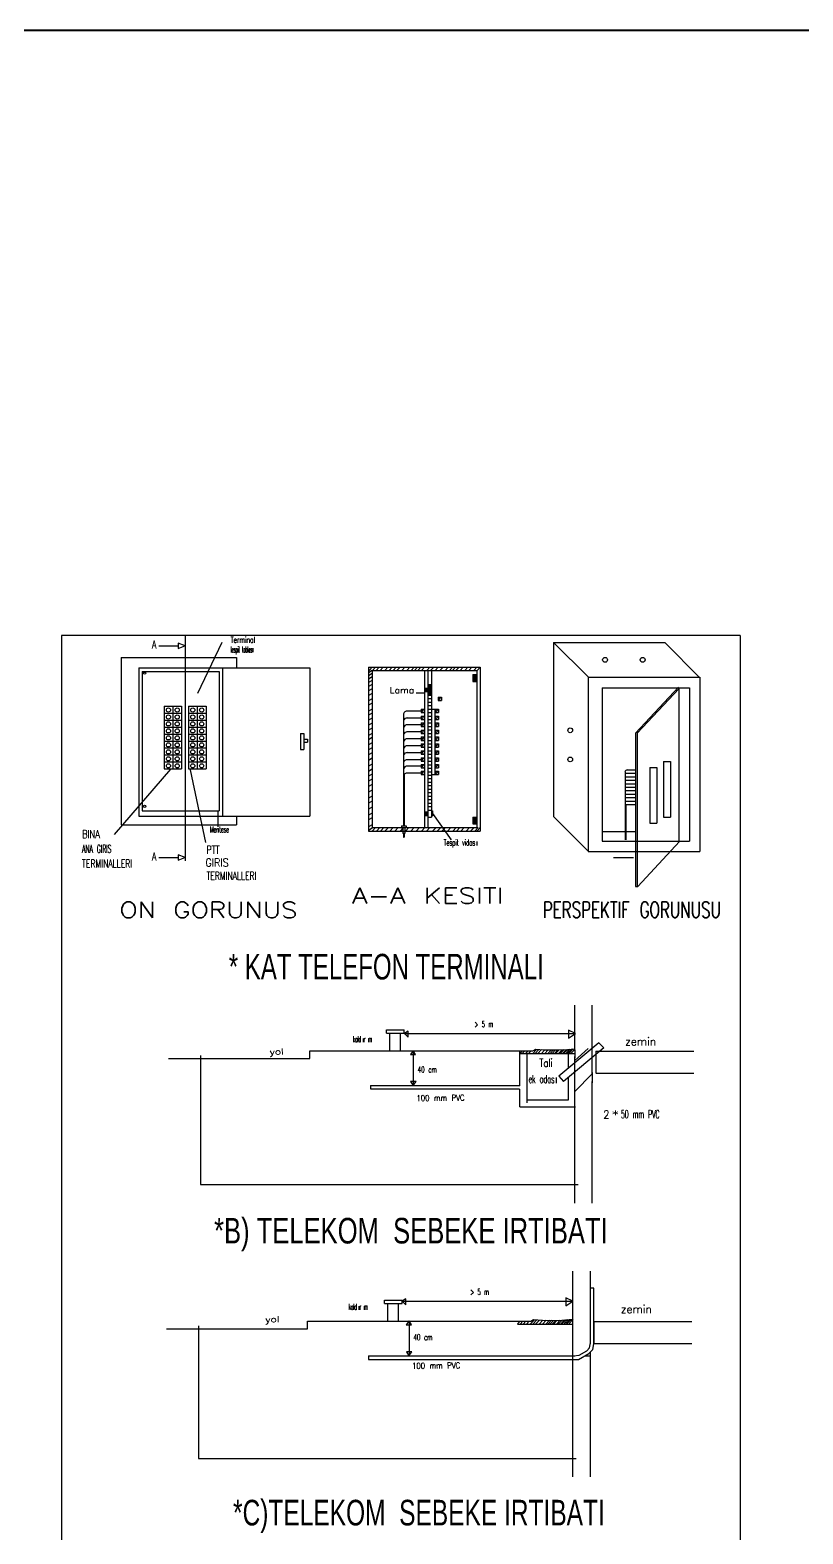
# Model space of a CAD drawing. Header units: metres. Extents: x 134072 to 172200, y 35728 to 38066.
# Drawn here: x 136945 to 137475, y 37034 to 38066 of the extents above; entities that cross this region are included whole.
import ezdxf
from ezdxf.enums import TextEntityAlignment as Align

# ---------------------------------------------------------------- set-up
doc = ezdxf.new("R2010")
doc.units = ezdxf.units.M
for name, color, linetype, lineweight in [('1', 1, 'Continuous', 25), ('E-YAZI', 7, 'Continuous', 30), ('ELEKTRİK', 102, 'Continuous', 40)]:
    doc.layers.add(name, color=color, linetype=linetype, lineweight=lineweight)
doc.layers.add('Tarama', color=7, linetype='Continuous')
doc.layers.add('ÇERÇEVE', color=7, linetype='Continuous')
doc.styles.add('elektrik_02', font='arial.ttf', dxfattribs={"height": 10})
doc.styles.get("Standard").update_dxf_attribs({"font": 'txt.shx'})

# ---------------------------------------------------------------- blocks, each defined once
blk = doc.blocks.new('BUAT')
at = {"layer": '1', "color": 1}
blk.add_circle((0.004, 0.042), 0.0159, dxfattribs=at)
blk = doc.blocks.new('BUAT1')
at = {"layer": 'ÇERÇEVE', "color": 1, "xscale": 1.815000000002328, "yscale": 1.815000000002328, "zscale": 1.815000000002328}
blk.add_blockref('BUAT', (-0.024, -0.017), dxfattribs=at)
blk = doc.blocks.new('B')
at = {"layer": 'Tarama', "color": 1, "xscale": 1.119999999995343, "yscale": 1.119999999995343, "zscale": 1.119999999995343}
blk.add_blockref('BUAT1', (-0.011, 0.002), dxfattribs=at)

msp = doc.modelspace()

# ---------------------------------------------------------------- linework, layer by layer
at = {"layer": 'E-YAZI', "color": 7}
for p, q in [((136966.4, 37650.6, 127785.9), (136966.4, 37024.5, 127785.9)), ((137432, 37650.6, 127785.9), (136966.4, 37650.6, 127785.9)), ((137051.2, 37650.5, 127785.9), (137051.2, 37495.9, 127785.9)), ((137432, 37650.6, 127785.9), (137432, 37024.5, 127785.9)), ((137033.2, 37643.4, 127785.9), (137046.4, 37643.4, 127785.9)), ((137051.2, 37643.4, 127785.9), (137046.4, 37645.3, 127785.9)), ((137046.4, 37645.3, 127785.9), (137046.4, 37641.7, 127785.9)), ((137046.4, 37641.7, 127785.9), (137051, 37643.4, 127785.9)), ((137051, 37643.4, 127785.9), (137051.2, 37643.4, 127785.9)), ((137076.4, 37645.8, 127785.9), (137059.8, 37610.8, 127785.9)), ((137097.8, 37641.8, 127785.9), (137097.8, 37639.2, 127785.9)), ((137303.9, 37645.8, 127785.9), (137303.9, 37526.3, 127785.9)), ((137303.9, 37645.8, 127785.9), (137380.3, 37645.8, 127785.9)), ((137304.1, 37645.8, 127785.9), (137327.7, 37622.3, 127785.9)), ((137380.3, 37645.8, 127785.9), (137404.5, 37621.6, 127785.9)), ((137007.4, 37635.5, 127785.9), (137007.4, 37520.5, 127785.9)), ((137007.4, 37635.5, 127785.9), (137086.4, 37635.5, 127785.9)), ((137086.4, 37635.5, 127785.9), (137086.4, 37628.3, 127785.9)), ((137019.4, 37628.3, 127785.9), (137019.4, 37526.5, 127785.9)), ((137019.4, 37628.3, 127785.9), (137136.7, 37628.3, 127785.9)), ((137021.8, 37625.9, 127785.9), (137021.8, 37530.1, 127785.9)), ((137021.8, 37625.9, 127785.9), (137074.5, 37625.9, 127785.9)), ((137074.5, 37625.9, 127785.9), (137074.5, 37530.1, 127785.9)), ((137076.9, 37628.3, 127785.9), (137076.9, 37526.5, 127785.9)), ((137136.7, 37628.3, 127785.9), (137136.7, 37526.5, 127785.9)), ((137177.1, 37628.9, 127785.9), (137177.1, 37516.3, 127785.9)), ((137177.1, 37628.9, 127785.9), (137253.8, 37628.9, 127785.9)), ((137179.6, 37626.5, 127785.9), (137177.1, 37625, 127785.9)), ((137179.6, 37624.5, 127785.9), (137177.1, 37623, 127785.9)), ((137179.6, 37622.1, 127785.9), (137177.1, 37620.7, 127785.9)), ((137179.6, 37619.8, 127785.9), (137177.1, 37618.4, 127785.9)), ((137179.5, 37628.8, 127785.9), (137177.5, 37626.5, 127785.9)), ((137179.5, 37626.5, 127785.9), (137179.5, 37518.7, 127785.9)), ((137179.5, 37626.5, 127785.9), (137251.4, 37626.5, 127785.9)), ((137181.9, 37628.9, 127785.9), (137179.8, 37626.5, 127785.9)), ((137184.3, 37628.9, 127785.9), (137182.3, 37626.5, 127785.9)), ((137187.1, 37628.9, 127785.9), (137185.1, 37626.5, 127785.9)), ((137190.4, 37628.9, 127785.9), (137188.3, 37626.5, 127785.9)), ((137193.3, 37628.9, 127785.9), (137191.2, 37626.5, 127785.9)), ((137196, 37628.9, 127785.9), (137193.9, 37626.5, 127785.9)), ((137198.7, 37628.9, 127785.9), (137196.6, 37626.5, 127785.9)), ((137201.9, 37628.9, 127785.9), (137199.9, 37626.5, 127785.9)), ((137205.5, 37628.9, 127785.9), (137203.4, 37626.5, 127785.9)), ((137208.3, 37628.9, 127785.9), (137206.3, 37626.5, 127785.9)), ((137210.8, 37628.9, 127785.9), (137208.7, 37626.5, 127785.9)), ((137213, 37628.9, 127785.9), (137210.9, 37626.5, 127785.9)), ((137215.5, 37628.9, 127785.9), (137213.4, 37626.5, 127785.9)), ((137215.4, 37626.5, 127785.9), (137215.4, 37518.7, 127785.9)), ((137219.1, 37628.9, 127785.9), (137217, 37626.5, 127785.9)), ((137217.8, 37626.5, 127785.9), (137217.8, 37525.9, 127785.9)), ((137221.8, 37628.9, 127785.9), (137219.7, 37626.5, 127785.9)), ((137220.2, 37626.5, 127785.9), (137220.2, 37525.9, 127785.9)), ((137224.8, 37628.9, 127785.9), (137222.7, 37626.5, 127785.9)), ((137228.2, 37628.9, 127785.9), (137226.1, 37626.5, 127785.9)), ((137231.7, 37628.9, 127785.9), (137229.6, 37626.5, 127785.9)), ((137234.7, 37628.9, 127785.9), (137232.6, 37626.5, 127785.9)), ((137236.7, 37628.9, 127785.9), (137234.6, 37626.5, 127785.9)), ((137239.2, 37628.9, 127785.9), (137237.1, 37626.5, 127785.9)), ((137242.1, 37628.9, 127785.9), (137240, 37626.5, 127785.9)), ((137245.2, 37628.9, 127785.9), (137243.2, 37626.5, 127785.9)), ((137248, 37628.9, 127785.9), (137245.9, 37626.5, 127785.9)), ((137248.7, 37623.7, 127785.9), (137248.7, 37618.9, 127785.9)), ((137248.7, 37623.7, 127785.9), (137251.1, 37623.7, 127785.9)), ((137251, 37623.6, 127785.9), (137248.8, 37621.8, 127785.9)), ((137250.1, 37623.6, 127785.9), (137248.8, 37622.6, 127785.9)), ((137251.1, 37622.7, 127785.9), (137248.8, 37620.9, 127785.9)), ((137251.1, 37621.6, 127785.9), (137248.8, 37620.1, 127785.9)), ((137251.1, 37620.7, 127785.9), (137248.8, 37619.3, 127785.9)), ((137251.4, 37628.9, 127785.9), (137249.3, 37626.5, 127785.9)), ((137251.1, 37619.8, 127785.9), (137249.8, 37618.9, 127785.9)), ((137251.1, 37623.7, 127785.9), (137251.1, 37618.9, 127785.9)), ((137251.4, 37626.5, 127785.9), (137251.4, 37518.7, 127785.9)), ((137253.7, 37628.9, 127785.9), (137251.6, 37626.5, 127785.9)), ((137253.8, 37628.9, 127785.9), (137253.8, 37516.3, 127785.9)), ((137327.8, 37621.9, 127785.9), (137327.8, 37502.4, 127785.9)), ((137327.8, 37621.9, 127785.9), (137404.5, 37621.9, 127785.9)), ((137404.5, 37621.9, 127785.9), (137404.5, 37502.2, 127785.9)), ((137179.6, 37616.9, 127785.9), (137177.1, 37615.5, 127785.9)), ((137179.6, 37613.9, 127785.9), (137177.1, 37612.5, 127785.9)), ((137179.6, 37610.8, 127785.9), (137177.1, 37609.3, 127785.9)), ((137215.4, 37610.9, 127785.9), (137209.8, 37610.9, 127785.9)), ((137215.4, 37614.5, 127785.9), (137217.8, 37614.5, 127785.9)), ((137215.4, 37612.1, 127785.9), (137217.8, 37612.1, 127785.9)), ((137217.7, 37614.5, 127785.9), (137215.5, 37612.3, 127785.9)), ((137217.2, 37614.5, 127785.9), (137215.5, 37612.7, 127785.9)), ((137216.7, 37614.5, 127785.9), (137215.5, 37613.3, 127785.9)), ((137216.2, 37614.5, 127785.9), (137215.5, 37613.8, 127785.9)), ((137217.8, 37614.2, 127785.9), (137215.8, 37612.2, 127785.9)), ((137217.8, 37613.6, 127785.9), (137216.4, 37612.2, 127785.9)), ((137217.8, 37613, 127785.9), (137216.7, 37612.1, 127785.9)), ((137217.8, 37616.9, 127785.9), (137220.2, 37616.9, 127785.9)), ((137217.8, 37609.7, 127785.9), (137220.2, 37609.7, 127785.9)), ((137220.1, 37616.9, 127785.9), (137217.9, 37614.5, 127785.9)), ((137218.8, 37616.9, 127785.9), (137217.9, 37616, 127785.9)), ((137219.5, 37616.8, 127785.9), (137217.9, 37615.1, 127785.9)), ((137220.2, 37616.3, 127785.9), (137217.9, 37613.8, 127785.9)), ((137220.3, 37615.4, 127785.9), (137217.9, 37613, 127785.9)), ((137220.2, 37614.4, 127785.9), (137217.9, 37612.3, 127785.9)), ((137220.2, 37613.5, 127785.9), (137217.9, 37611.7, 127785.9)), ((137220.3, 37612.8, 127785.9), (137217.9, 37611, 127785.9)), ((137220.3, 37611.6, 127785.9), (137217.9, 37609.9, 127785.9)), ((137220.2, 37612.2, 127785.9), (137218, 37610.5, 127785.9)), ((137220.1, 37610.7, 127785.9), (137218.7, 37609.7, 127785.9)), ((137248.7, 37618.9, 127785.9), (137251.1, 37618.9, 127785.9)), ((137337.4, 37614.7, 127785.9), (137337.4, 37509.4, 127785.9)), ((137337.4, 37614.7, 127785.9), (137397.3, 37614.7, 127785.9)), ((137389.7, 37615, 127785.9), (137360.2, 37583.6, 127785.9)), ((137390.2, 37614.2, 127785.9), (137361.4, 37583.5, 127785.9)), ((137390.1, 37614.7, 127785.9), (137390.1, 37509.4, 127785.9)), ((137397.3, 37614.7, 127785.9), (137397.3, 37509.4, 127785.9)), ((137036.8, 37602.1, 127785.9), (137036.8, 37559, 127785.9)), ((137036.8, 37602.1, 127785.9), (137048.8, 37602.1, 127785.9)), ((137042.8, 37602.1, 127785.9), (137042.8, 37559, 127785.9)), ((137048.8, 37602.1, 127785.9), (137048.8, 37559, 127785.9)), ((137053.6, 37602.1, 127785.9), (137053.6, 37559, 127785.9)), ((137053.6, 37602.1, 127785.9), (137065.6, 37602.1, 127785.9)), ((137059.6, 37602.1, 127785.9), (137059.6, 37559, 127785.9)), ((137065.6, 37602.1, 127785.9), (137065.6, 37559, 127785.9)), ((137179.6, 37607.1, 127785.9), (137177.1, 37605.7, 127785.9)), ((137179.6, 37604.1, 127785.9), (137177.1, 37602.7, 127785.9)), ((137179.6, 37600.1, 127785.9), (137177.1, 37598.7, 127785.9)), ((137213.1, 37598.7, 127785.9), (137203.3, 37598.7, 127785.9)), ((137213.1, 37600.1, 127785.9), (137213.1, 37597.7, 127785.9)), ((137213.1, 37600.1, 127785.9), (137215.5, 37600.1, 127785.9)), ((137213.8, 37600.1, 127785.9), (137213.1, 37599.2, 127785.9)), ((137215.3, 37600.1, 127785.9), (137213.1, 37597.8, 127785.9)), ((137215.5, 37600.1, 127785.9), (137215.5, 37597.7, 127785.9)), ((137217.8, 37607.3, 127785.9), (137220.2, 37607.3, 127785.9)), ((137217.8, 37604.9, 127785.9), (137220.2, 37604.9, 127785.9)), ((137217.8, 37602.5, 127785.9), (137220.2, 37602.5, 127785.9)), ((137217.8, 37600.1, 127785.9), (137220.2, 37600.1, 127785.9)), ((137220.2, 37600.1, 127785.9), (137225.2, 37600.1, 127785.9)), ((137222.6, 37600.1, 127785.9), (137222.6, 37555.1, 127785.9)), ((137222.8, 37600.1, 127785.9), (137222.8, 37597.7, 127785.9)), ((137225, 37600.1, 127785.9), (137222.9, 37597.8, 127785.9)), ((137223.6, 37600.1, 127785.9), (137222.9, 37599.2, 127785.9)), ((137225.6, 37608.3, 127785.9), (137224.8, 37607.4, 127785.9)), ((137224.8, 37608.3, 127785.9), (137227.2, 37608.3, 127785.9)), ((137224.8, 37608.3, 127785.9), (137224.8, 37605.9, 127785.9)), ((137224.8, 37605.9, 127785.9), (137227.2, 37605.9, 127785.9)), ((137227, 37608.3, 127785.9), (137224.9, 37605.9, 127785.9)), ((137225.2, 37600.1, 127785.9), (137225.2, 37597.7, 127785.9)), ((137227.2, 37606.7, 127785.9), (137226.5, 37605.9, 127785.9)), ((137227.2, 37608.3, 127785.9), (137227.2, 37605.9, 127785.9)), ((137036.8, 37597.3, 127785.9), (137048.8, 37597.3, 127785.9)), ((137036.8, 37592.5, 127785.9), (137048.8, 37592.5, 127785.9)), ((137053.6, 37597.3, 127785.9), (137065.6, 37597.3, 127785.9)), ((137053.6, 37592.5, 127785.9), (137065.6, 37592.5, 127785.9)), ((137179.6, 37597.3, 127785.9), (137177.1, 37595.9, 127785.9)), ((137179.6, 37593.9, 127785.9), (137177.1, 37592.4, 127785.9)), ((137179.6, 37590.4, 127785.9), (137177.1, 37589, 127785.9)), ((137201.1, 37596.9, 127785.9), (137201.1, 37519.9, 127785.9)), ((137213.1, 37593.9, 127785.9), (137203.3, 37593.9, 127785.9)), ((137213.1, 37589.2, 127785.9), (137203.3, 37589.2, 127785.9)), ((137213.1, 37597.7, 127785.9), (137215.5, 37597.7, 127785.9)), ((137215.3, 37595.3, 127785.9), (137213.1, 37592.9, 127785.9)), ((137213.8, 37595.3, 127785.9), (137213.1, 37594.4, 127785.9)), ((137213.1, 37595.3, 127785.9), (137215.5, 37595.3, 127785.9)), ((137213.1, 37595.3, 127785.9), (137213.1, 37592.9, 127785.9)), ((137213.1, 37592.9, 127785.9), (137215.5, 37592.9, 127785.9)), ((137215.3, 37590.6, 127785.9), (137213.1, 37588.2, 127785.9)), ((137213.8, 37590.6, 127785.9), (137213.1, 37589.7, 127785.9)), ((137213.1, 37590.6, 127785.9), (137215.5, 37590.6, 127785.9)), ((137213.1, 37590.6, 127785.9), (137213.1, 37588.2, 127785.9)), ((137215.5, 37598.5, 127785.9), (137214.8, 37597.7, 127785.9)), ((137215.5, 37593.7, 127785.9), (137214.8, 37592.9, 127785.9)), ((137215.5, 37589, 127785.9), (137214.8, 37588.2, 127785.9)), ((137215.5, 37595.3, 127785.9), (137215.5, 37592.9, 127785.9)), ((137215.5, 37590.6, 127785.9), (137215.5, 37588.2, 127785.9)), ((137217.8, 37597.7, 127785.9), (137220.2, 37597.7, 127785.9)), ((137217.8, 37595.3, 127785.9), (137220.2, 37595.3, 127785.9)), ((137217.8, 37592.9, 127785.9), (137220.2, 37592.9, 127785.9)), ((137217.8, 37590.6, 127785.9), (137220.2, 37590.6, 127785.9)), ((137222.8, 37597.7, 127785.9), (137225.2, 37597.7, 127785.9)), ((137222.8, 37595.3, 127785.9), (137222.8, 37592.9, 127785.9)), ((137222.8, 37595.3, 127785.9), (137225.2, 37595.3, 127785.9)), ((137222.8, 37592.9, 127785.9), (137225.2, 37592.9, 127785.9)), ((137222.8, 37590.6, 127785.9), (137222.8, 37588.2, 127785.9)), ((137222.8, 37590.6, 127785.9), (137225.2, 37590.6, 127785.9)), ((137223.6, 37595.3, 127785.9), (137222.9, 37594.4, 127785.9)), ((137225, 37595.3, 127785.9), (137222.9, 37592.9, 127785.9)), ((137223.6, 37590.6, 127785.9), (137222.9, 37589.7, 127785.9)), ((137225, 37590.6, 127785.9), (137222.9, 37588.2, 127785.9)), ((137225.2, 37598.5, 127785.9), (137224.6, 37597.7, 127785.9)), ((137225.2, 37593.7, 127785.9), (137224.6, 37592.9, 127785.9)), ((137225.2, 37589, 127785.9), (137224.6, 37588.2, 127785.9)), ((137225.2, 37595.3, 127785.9), (137225.2, 37592.9, 127785.9)), ((137225.2, 37590.6, 127785.9), (137225.2, 37588.2, 127785.9)), ((137036.8, 37587.7, 127785.9), (137048.8, 37587.7, 127785.9)), ((137036.8, 37582.9, 127785.9), (137048.8, 37582.9, 127785.9)), ((137036.8, 37578.1, 127785.9), (137048.8, 37578.1, 127785.9)), ((137053.6, 37587.7, 127785.9), (137065.6, 37587.7, 127785.9)), ((137053.6, 37582.9, 127785.9), (137065.6, 37582.9, 127785.9)), ((137053.6, 37578.1, 127785.9), (137065.6, 37578.1, 127785.9)), ((137130.4, 37583.4, 127785.9), (137130.4, 37572.4, 127785.9)), ((137130.4, 37583.4, 127785.9), (137132.8, 37583.4, 127785.9)), ((137132.8, 37583.4, 127785.9), (137132.8, 37572.4, 127785.9)), ((137132.8, 37579.4, 127785.9), (137135.3, 37579.4, 127785.9)), ((137135.3, 37579.4, 127785.9), (137135.3, 37577.4, 127785.9)), ((137179.6, 37586.9, 127785.9), (137177.1, 37585.5, 127785.9)), ((137179.6, 37583.4, 127785.9), (137177.1, 37582, 127785.9)), ((137179.6, 37580.5, 127785.9), (137177.1, 37579, 127785.9)), ((137213.1, 37584.4, 127785.9), (137203.3, 37584.4, 127785.9)), ((137213.1, 37579.7, 127785.9), (137203.3, 37579.7, 127785.9)), ((137213.1, 37588.2, 127785.9), (137215.5, 37588.2, 127785.9)), ((137215.3, 37585.7, 127785.9), (137213.1, 37583.4, 127785.9)), ((137213.8, 37585.7, 127785.9), (137213.1, 37584.8, 127785.9)), ((137213.1, 37585.7, 127785.9), (137215.5, 37585.7, 127785.9)), ((137213.1, 37585.7, 127785.9), (137213.1, 37583.3, 127785.9)), ((137213.1, 37583.3, 127785.9), (137215.5, 37583.3, 127785.9)), ((137215.3, 37581, 127785.9), (137213.1, 37578.6, 127785.9)), ((137213.1, 37581, 127785.9), (137213.1, 37578.6, 127785.9)), ((137213.8, 37581, 127785.9), (137213.1, 37580.1, 127785.9)), ((137213.1, 37581, 127785.9), (137215.5, 37581, 127785.9)), ((137213.1, 37578.6, 127785.9), (137215.5, 37578.6, 127785.9)), ((137215.5, 37584.1, 127785.9), (137214.8, 37583.4, 127785.9)), ((137215.5, 37579.4, 127785.9), (137214.8, 37578.6, 127785.9)), ((137215.5, 37585.7, 127785.9), (137215.5, 37583.3, 127785.9)), ((137215.5, 37581, 127785.9), (137215.5, 37578.6, 127785.9)), ((137217.8, 37588.2, 127785.9), (137220.2, 37588.2, 127785.9)), ((137217.8, 37585.8, 127785.9), (137220.2, 37585.8, 127785.9)), ((137217.8, 37583.4, 127785.9), (137220.2, 37583.4, 127785.9)), ((137217.8, 37581, 127785.9), (137220.2, 37581, 127785.9)), ((137217.8, 37578.6, 127785.9), (137220.2, 37578.6, 127785.9)), ((137222.8, 37588.2, 127785.9), (137225.2, 37588.2, 127785.9)), ((137222.8, 37585.7, 127785.9), (137222.8, 37583.3, 127785.9)), ((137222.8, 37585.7, 127785.9), (137225.2, 37585.7, 127785.9)), ((137222.8, 37583.3, 127785.9), (137225.2, 37583.3, 127785.9)), ((137222.8, 37581, 127785.9), (137222.8, 37578.6, 127785.9)), ((137222.8, 37581, 127785.9), (137225.2, 37581, 127785.9)), ((137222.8, 37578.6, 127785.9), (137225.2, 37578.6, 127785.9)), ((137223.6, 37585.7, 127785.9), (137222.9, 37584.8, 127785.9)), ((137225, 37585.7, 127785.9), (137222.9, 37583.4, 127785.9)), ((137225, 37581, 127785.9), (137222.9, 37578.6, 127785.9)), ((137223.6, 37581, 127785.9), (137222.9, 37580.1, 127785.9)), ((137225.2, 37584.1, 127785.9), (137224.6, 37583.4, 127785.9)), ((137225.2, 37579.4, 127785.9), (137224.6, 37578.6, 127785.9)), ((137225.2, 37585.7, 127785.9), (137225.2, 37583.3, 127785.9)), ((137225.2, 37581, 127785.9), (137225.2, 37578.6, 127785.9)), ((137360.2, 37583.6, 127785.9), (137360.2, 37478.2, 127785.9)), ((137361.4, 37583.5, 127785.9), (137361.4, 37478.2, 127785.9)), ((137036.8, 37573.4, 127785.9), (137048.8, 37573.4, 127785.9)), ((137036.8, 37568.6, 127785.9), (137048.8, 37568.6, 127785.9)), ((137053.6, 37573.4, 127785.9), (137065.6, 37573.4, 127785.9)), ((137053.6, 37568.6, 127785.9), (137065.6, 37568.6, 127785.9)), ((137130.4, 37572.4, 127785.9), (137132.8, 37572.4, 127785.9)), ((137132.8, 37577.4, 127785.9), (137135.3, 37577.4, 127785.9)), ((137179.6, 37577, 127785.9), (137177.1, 37575.6, 127785.9)), ((137179.6, 37573.5, 127785.9), (137177.1, 37572.1, 127785.9)), ((137179.6, 37570, 127785.9), (137177.1, 37568.6, 127785.9)), ((137213.1, 37574.9, 127785.9), (137203.3, 37574.9, 127785.9)), ((137213.1, 37570.1, 127785.9), (137203.3, 37570.1, 127785.9)), ((137215.3, 37576.2, 127785.9), (137213.1, 37573.8, 127785.9)), ((137213.8, 37576.2, 127785.9), (137213.1, 37575.3, 127785.9)), ((137213.1, 37576.2, 127785.9), (137215.5, 37576.2, 127785.9)), ((137213.1, 37576.2, 127785.9), (137213.1, 37573.8, 127785.9)), ((137213.1, 37573.8, 127785.9), (137215.5, 37573.8, 127785.9)), ((137215.3, 37571.4, 127785.9), (137213.1, 37569, 127785.9)), ((137213.8, 37571.4, 127785.9), (137213.1, 37570.5, 127785.9)), ((137213.1, 37571.4, 127785.9), (137215.5, 37571.4, 127785.9)), ((137213.1, 37571.4, 127785.9), (137213.1, 37569, 127785.9)), ((137213.1, 37569, 127785.9), (137215.5, 37569, 127785.9)), ((137215.5, 37574.6, 127785.9), (137214.8, 37573.8, 127785.9)), ((137215.5, 37569.8, 127785.9), (137214.8, 37569, 127785.9)), ((137215.5, 37576.2, 127785.9), (137215.5, 37573.8, 127785.9)), ((137215.5, 37571.4, 127785.9), (137215.5, 37569, 127785.9)), ((137217.8, 37576.2, 127785.9), (137220.2, 37576.2, 127785.9)), ((137217.8, 37573.8, 127785.9), (137220.2, 37573.8, 127785.9)), ((137217.8, 37571.4, 127785.9), (137220.2, 37571.4, 127785.9)), ((137217.8, 37569, 127785.9), (137220.2, 37569, 127785.9)), ((137222.8, 37576.2, 127785.9), (137222.8, 37573.8, 127785.9)), ((137222.8, 37576.2, 127785.9), (137225.2, 37576.2, 127785.9)), ((137222.8, 37573.8, 127785.9), (137225.2, 37573.8, 127785.9)), ((137222.8, 37571.4, 127785.9), (137222.8, 37569, 127785.9)), ((137222.8, 37571.4, 127785.9), (137225.2, 37571.4, 127785.9)), ((137222.8, 37569, 127785.9), (137225.2, 37569, 127785.9)), ((137223.6, 37576.2, 127785.9), (137222.9, 37575.3, 127785.9)), ((137225, 37576.2, 127785.9), (137222.9, 37573.8, 127785.9)), ((137223.6, 37571.4, 127785.9), (137222.9, 37570.5, 127785.9)), ((137225, 37571.4, 127785.9), (137222.9, 37569, 127785.9)), ((137225.2, 37574.6, 127785.9), (137224.6, 37573.8, 127785.9)), ((137225.2, 37569.8, 127785.9), (137224.6, 37569, 127785.9)), ((137225.2, 37576.2, 127785.9), (137225.2, 37573.8, 127785.9)), ((137225.2, 37571.4, 127785.9), (137225.2, 37569, 127785.9)), ((137041.2, 37558.9, 127785.9), (137002.5, 37514, 127785.9)), ((137036.8, 37563.8, 127785.9), (137048.8, 37563.8, 127785.9)), ((137036.8, 37559, 127785.9), (137048.8, 37559, 127785.9)), ((137053.6, 37563.8, 127785.9), (137065.6, 37563.8, 127785.9)), ((137053.6, 37559, 127785.9), (137065.6, 37559, 127785.9)), ((137054.7, 37558.4, 127785.9), (137065.2, 37508.5, 127785.9)), ((137179.6, 37566.3, 127785.9), (137177.1, 37564.8, 127785.9)), ((137179.6, 37562.2, 127785.9), (137177.1, 37560.8, 127785.9)), ((137179.6, 37558.7, 127785.9), (137177.1, 37557.3, 127785.9)), ((137213.1, 37565.3, 127785.9), (137203.3, 37565.3, 127785.9)), ((137213.1, 37560.8, 127785.9), (137203.3, 37560.8, 127785.9)), ((137215.3, 37566.6, 127785.9), (137213.1, 37564.3, 127785.9)), ((137213.8, 37566.6, 127785.9), (137213.1, 37565.7, 127785.9)), ((137213.1, 37566.6, 127785.9), (137215.5, 37566.6, 127785.9)), ((137213.1, 37566.6, 127785.9), (137213.1, 37564.2, 127785.9)), ((137213.1, 37564.2, 127785.9), (137215.5, 37564.2, 127785.9)), ((137215.3, 37562.1, 127785.9), (137213.1, 37559.8, 127785.9)), ((137213.8, 37562.1, 127785.9), (137213.1, 37561.2, 127785.9)), ((137213.1, 37562.1, 127785.9), (137215.5, 37562.1, 127785.9)), ((137213.1, 37562.1, 127785.9), (137213.1, 37559.7, 127785.9)), ((137213.1, 37559.7, 127785.9), (137215.5, 37559.7, 127785.9)), ((137213.1, 37557.5, 127785.9), (137213.1, 37555.1, 127785.9)), ((137213.1, 37557.5, 127785.9), (137215.5, 37557.5, 127785.9)), ((137213.8, 37557.5, 127785.9), (137213.1, 37556.6, 127785.9)), ((137215.3, 37557.5, 127785.9), (137213.1, 37555.1, 127785.9)), ((137215.5, 37565, 127785.9), (137214.8, 37564.3, 127785.9)), ((137215.5, 37560.5, 127785.9), (137214.8, 37559.8, 127785.9)), ((137215.5, 37566.6, 127785.9), (137215.5, 37564.2, 127785.9)), ((137215.5, 37562.1, 127785.9), (137215.5, 37559.7, 127785.9)), ((137215.5, 37557.5, 127785.9), (137215.5, 37555.1, 127785.9)), ((137217.8, 37566.6, 127785.9), (137220.2, 37566.6, 127785.9)), ((137217.8, 37564.2, 127785.9), (137220.2, 37564.2, 127785.9)), ((137217.8, 37561.8, 127785.9), (137220.2, 37561.8, 127785.9)), ((137217.8, 37559.4, 127785.9), (137220.2, 37559.4, 127785.9)), ((137222.8, 37566.6, 127785.9), (137222.8, 37564.2, 127785.9)), ((137222.8, 37566.6, 127785.9), (137225.2, 37566.6, 127785.9)), ((137222.8, 37564.2, 127785.9), (137225.2, 37564.2, 127785.9)), ((137222.8, 37562.1, 127785.9), (137222.8, 37559.7, 127785.9)), ((137222.8, 37562.1, 127785.9), (137225.2, 37562.1, 127785.9)), ((137222.8, 37559.7, 127785.9), (137225.2, 37559.7, 127785.9)), ((137222.8, 37557.5, 127785.9), (137225.2, 37557.5, 127785.9)), ((137222.8, 37557.5, 127785.9), (137222.8, 37555.1, 127785.9)), ((137223.6, 37566.6, 127785.9), (137222.9, 37565.7, 127785.9)), ((137225, 37566.6, 127785.9), (137222.9, 37564.3, 127785.9)), ((137223.6, 37562.1, 127785.9), (137222.9, 37561.2, 127785.9)), ((137225, 37562.1, 127785.9), (137222.9, 37559.8, 127785.9)), ((137225, 37557.5, 127785.9), (137222.9, 37555.1, 127785.9)), ((137223.6, 37557.5, 127785.9), (137222.9, 37556.6, 127785.9)), ((137225.2, 37565, 127785.9), (137224.6, 37564.3, 127785.9)), ((137225.2, 37560.5, 127785.9), (137224.6, 37559.8, 127785.9)), ((137225.2, 37566.6, 127785.9), (137225.2, 37564.2, 127785.9)), ((137225.2, 37562.1, 127785.9), (137225.2, 37559.7, 127785.9)), ((137225.2, 37557.5, 127785.9), (137225.2, 37555.1, 127785.9)), ((137360.2, 37558.2, 127785.9), (137354.5, 37558.2, 127785.9)), ((137370.2, 37560, 127785.9), (137375, 37560, 127785.9)), ((137370.2, 37560, 127785.9), (137370.2, 37521.7, 127785.9)), ((137375, 37560, 127785.9), (137375, 37521.7, 127785.9)), ((137379.5, 37564.1, 127785.9), (137384.3, 37564.1, 127785.9)), ((137379.5, 37564.1, 127785.9), (137379.5, 37525.8, 127785.9)), ((137384.3, 37564.1, 127785.9), (137384.3, 37525.8, 127785.9)), ((137179.6, 37555.3, 127785.9), (137177.1, 37553.9, 127785.9)), ((137179.6, 37552, 127785.9), (137177.1, 37550.6, 127785.9)), ((137179.6, 37548.2, 127785.9), (137177.1, 37546.8, 127785.9)), ((137201.5, 37555.2, 127785.9), (137201.5, 37519.9, 127785.9)), ((137213.1, 37556.1, 127785.9), (137203.3, 37556.1, 127785.9)), ((137213.1, 37555.1, 127785.9), (137215.5, 37555.1, 127785.9)), ((137215.5, 37555.9, 127785.9), (137214.8, 37555.1, 127785.9)), ((137217.8, 37557, 127785.9), (137220.2, 37557, 127785.9)), ((137217.8, 37554.6, 127785.9), (137220.2, 37554.6, 127785.9)), ((137217.8, 37552.3, 127785.9), (137220.2, 37552.3, 127785.9)), ((137217.8, 37549.9, 127785.9), (137220.2, 37549.9, 127785.9)), ((137217.8, 37547.5, 127785.9), (137220.2, 37547.5, 127785.9)), ((137220.2, 37555.1, 127785.9), (137225.2, 37555.1, 127785.9)), ((137225.2, 37555.9, 127785.9), (137224.6, 37555.1, 127785.9)), ((137353.1, 37557, 127785.9), (137353.1, 37510.3, 127785.9)), ((137360.2, 37555.8, 127785.9), (137353.4, 37555.8, 127785.9)), ((137360.2, 37553.4, 127785.9), (137353.4, 37553.4, 127785.9)), ((137360.2, 37551, 127785.9), (137353.4, 37551, 127785.9)), ((137360.2, 37548.6, 127785.9), (137353.4, 37548.6, 127785.9)), ((137179.6, 37544.3, 127785.9), (137177.1, 37542.9, 127785.9)), ((137179.6, 37540.3, 127785.9), (137177.1, 37538.9, 127785.9)), ((137179.6, 37536.8, 127785.9), (137177.1, 37535.4, 127785.9)), ((137217.8, 37545.1, 127785.9), (137220.2, 37545.1, 127785.9)), ((137217.8, 37542.7, 127785.9), (137220.2, 37542.7, 127785.9)), ((137217.8, 37540.3, 127785.9), (137220.2, 37540.3, 127785.9)), ((137217.8, 37537.9, 127785.9), (137220.2, 37537.9, 127785.9)), ((137360.2, 37546.3, 127785.9), (137353.4, 37546.3, 127785.9)), ((137360.2, 37543.9, 127785.9), (137353.4, 37543.9, 127785.9)), ((137360.2, 37541.5, 127785.9), (137353.4, 37541.5, 127785.9)), ((137360.2, 37539.1, 127785.9), (137353.4, 37539.1, 127785.9)), ((137360.2, 37536.7, 127785.9), (137353.4, 37536.7, 127785.9)), ((137019.4, 37526.5, 127785.9), (137136.7, 37526.5, 127785.9)), ((137021.8, 37530.1, 127785.9), (137074.5, 37530.1, 127785.9)), ((137073.6, 37530.3, 127785.9), (137073.6, 37519.2, 127785.9)), ((137086.4, 37526.5, 127785.9), (137086.4, 37520.5, 127785.9)), ((137179.6, 37532.8, 127785.9), (137177.1, 37531.4, 127785.9)), ((137179.6, 37528.7, 127785.9), (137177.1, 37527.3, 127785.9)), ((137215.4, 37529.5, 127785.9), (137217.8, 37529.5, 127785.9)), ((137215.4, 37527.1, 127785.9), (137217.8, 37527.1, 127785.9)), ((137217.2, 37529.5, 127785.9), (137215.5, 37528, 127785.9)), ((137215.9, 37529.5, 127785.9), (137215.5, 37529.2, 127785.9)), ((137217.8, 37529.2, 127785.9), (137215.6, 37527.1, 127785.9)), ((137217.8, 37528.4, 127785.9), (137216.6, 37527.1, 127785.9)), ((137217.8, 37527.5, 127785.9), (137217.4, 37527.1, 127785.9)), ((137217.8, 37535.5, 127785.9), (137220.2, 37535.5, 127785.9)), ((137217.8, 37533.1, 127785.9), (137220.2, 37533.1, 127785.9)), ((137217.8, 37530.7, 127785.9), (137220.2, 37530.7, 127785.9)), ((137220.2, 37530.1, 127785.9), (137221, 37530.1, 127785.9)), ((137220.6, 37530, 127785.9), (137220.2, 37529.6, 127785.9)), ((137221, 37528.8, 127785.9), (137220.2, 37527.9, 127785.9)), ((137221, 37528.1, 127785.9), (137220.2, 37527.2, 127785.9)), ((137221.1, 37527.5, 127785.9), (137220.2, 37526.8, 127785.9)), ((137220.2, 37526.8, 127785.9), (137221, 37526.8, 127785.9)), ((137221, 37530, 127785.9), (137220.3, 37529.1, 127785.9)), ((137221, 37529.4, 127785.9), (137220.3, 37528.5, 127785.9)), ((137220.9, 37528.4, 127785.9), (137233.8, 37510.2, 127785.9)), ((137221, 37530.1, 127785.9), (137221, 37526.8, 127785.9)), ((137303.9, 37526.3, 127785.9), (137327.8, 37502.4, 127785.9)), ((137360.2, 37534.3, 127785.9), (137353.4, 37534.3, 127785.9)), ((137353.6, 37534.3, 127785.9), (137353.6, 37510.3, 127785.9)), ((137007.4, 37520.5, 127785.9), (137086.4, 37520.5, 127785.9)), ((137179.6, 37525.4, 127785.9), (137177.1, 37524, 127785.9)), ((137179.6, 37520.6, 127785.9), (137177.1, 37519.1, 127785.9)), ((137179.6, 37518.2, 127785.9), (137177.1, 37516.8, 127785.9)), ((137177.1, 37516.3, 127785.9), (137253.8, 37516.3, 127785.9)), ((137179.5, 37518.7, 127785.9), (137251.4, 37518.7, 127785.9)), ((137181.9, 37518.8, 127785.9), (137179.8, 37516.4, 127785.9)), ((137184.8, 37518.8, 127785.9), (137182.7, 37516.4, 127785.9)), ((137187.6, 37518.8, 127785.9), (137185.5, 37516.4, 127785.9)), ((137190.7, 37518.8, 127785.9), (137188.6, 37516.4, 127785.9)), ((137194, 37518.8, 127785.9), (137191.9, 37516.4, 127785.9)), ((137197.5, 37518.8, 127785.9), (137195.4, 37516.4, 127785.9)), ((137200.7, 37518.4, 127785.9), (137199, 37516.4, 127785.9)), ((137199.7, 37519.9, 127785.9), (137199.7, 37518.8, 127785.9)), ((137199.7, 37519.9, 127785.9), (137203, 37519.9, 127785.9)), ((137200.7, 37518.7, 127785.9), (137200.7, 37514.7, 127785.9)), ((137201.1, 37518.8, 127785.9), (137201, 37518.7, 127785.9)), ((137201.9, 37518.7, 127785.9), (137201.9, 37514.7, 127785.9)), ((137204.7, 37518.8, 127785.9), (137202.6, 37516.4, 127785.9)), ((137203, 37519.9, 127785.9), (137203, 37518.8, 127785.9)), ((137208.4, 37518.8, 127785.9), (137206.3, 37516.4, 127785.9)), ((137212.1, 37518.8, 127785.9), (137210, 37516.4, 127785.9)), ((137215.7, 37518.8, 127785.9), (137213.6, 37516.4, 127785.9)), ((137219.2, 37518.8, 127785.9), (137217.1, 37516.4, 127785.9)), ((137217.8, 37525.9, 127785.9), (137217.8, 37518.7, 127785.9)), ((137217.8, 37525.9, 127785.9), (137220.2, 37525.9, 127785.9)), ((137223.4, 37518.8, 127785.9), (137221.3, 37516.4, 127785.9)), ((137226.6, 37518.8, 127785.9), (137224.5, 37516.4, 127785.9)), ((137229.8, 37518.8, 127785.9), (137227.7, 37516.4, 127785.9)), ((137233.5, 37518.8, 127785.9), (137231.4, 37516.4, 127785.9)), ((137237.2, 37518.8, 127785.9), (137235.1, 37516.4, 127785.9)), ((137239.8, 37518.8, 127785.9), (137237.7, 37516.4, 127785.9)), ((137242.7, 37518.8, 127785.9), (137240.6, 37516.4, 127785.9)), ((137246.4, 37518.8, 127785.9), (137244.3, 37516.4, 127785.9)), ((137249.5, 37518.8, 127785.9), (137247.4, 37516.4, 127785.9)), ((137248.7, 37525.9, 127785.9), (137251.4, 37525.9, 127785.9)), ((137248.7, 37525.9, 127785.9), (137251.1, 37525.9, 127785.9)), ((137248.7, 37525.9, 127785.9), (137248.7, 37521.2, 127785.9)), ((137248.7, 37521.2, 127785.9), (137251.1, 37521.2, 127785.9)), ((137249.8, 37525.9, 127785.9), (137248.8, 37524.6, 127785.9)), ((137250.8, 37525.8, 127785.9), (137248.8, 37523.2, 127785.9)), ((137251.2, 37524.9, 127785.9), (137248.8, 37522, 127785.9)), ((137251.1, 37523.5, 127785.9), (137248.8, 37521.3, 127785.9)), ((137251.1, 37522.3, 127785.9), (137249.9, 37521.1, 127785.9)), ((137252.4, 37518.8, 127785.9), (137250.3, 37516.4, 127785.9)), ((137251.1, 37525.9, 127785.9), (137251.1, 37521.2, 127785.9)), ((137253.8, 37518.8, 127785.9), (137251.7, 37516.4, 127785.9)), ((137370.2, 37521.7, 127785.9), (137375, 37521.7, 127785.9)), ((137379.5, 37525.8, 127785.9), (137384.3, 37525.8, 127785.9)), ((137201.9, 37514.7, 127785.9), (137200.7, 37514.7, 127785.9)), ((137201.1, 37514.7, 127785.9), (137201.1, 37512.1, 127785.9)), ((137201.1, 37512.1, 127785.9), (137201.5, 37512.1, 127785.9)), ((137201.5, 37514.7, 127785.9), (137201.5, 37512.1, 127785.9)), ((137233.8, 37510.2, 127785.9), (137233.3, 37510.8, 127785.9)), ((137251.3, 37509.1, 127785.9), (137251.3, 37506.4, 127785.9)), ((137337.4, 37509.4, 127785.9), (137397.3, 37509.4, 127785.9)), ((137337.7, 37515.9, 127785.9), (137360, 37515.9, 127785.9)), ((137390.4, 37509.2, 127785.9), (137361.9, 37478.2, 127785.9)), ((137033.2, 37498.1, 127785.9), (137046.4, 37498.1, 127785.9)), ((137051.2, 37498.1, 127785.9), (137046.4, 37500, 127785.9)), ((137046.4, 37500, 127785.9), (137046.4, 37496.4, 127785.9)), ((137046.4, 37496.4, 127785.9), (137051, 37498.1, 127785.9)), ((137327.8, 37502.2, 127785.9), (137404.5, 37502.2, 127785.9)), ((137345.1, 37498.2, 127785.9), (137359, 37498.2, 127785.9)), ((137360.2, 37478.2, 127785.9), (137361.9, 37478.2, 127785.9)), ((137318.7, 37365.5, 127785.9), (137318.7, 37396.7, 127785.9)), ((137330.6, 37350.1, 127785.9), (137330.6, 37396.7, 127785.9)), ((137173.4, 37373.9, 127785.9), (137173.4, 37371.4, 127785.9)), ((137177, 37373.9, 127785.9), (137177, 37371.4, 127785.9)), ((137189.5, 37377.5, 127785.9), (137189.5, 37379.9, 127785.9)), ((137189.5, 37379.9, 127785.9), (137201.5, 37379.9, 127785.9)), ((137189.5, 37377.5, 127785.9), (137201.5, 37377.5, 127785.9)), ((137191.8, 37365.4, 127785.9), (137191.8, 37377.5, 127785.9)), ((137199, 37365.4, 127785.9), (137199, 37377.5, 127785.9)), ((137201.5, 37377.5, 127785.9), (137201.5, 37379.9, 127785.9)), ((137201.6, 37377.4, 127785.9), (137319.2, 37377.4, 127785.9)), ((137204.3, 37379, 127785.9), (137201.7, 37377.3, 127785.9)), ((137201.7, 37377.4, 127785.9), (137204.3, 37374.8, 127785.9)), ((137204.3, 37378.7, 127785.9), (137204.3, 37379, 127785.9)), ((137204.3, 37378.1, 127785.9), (137204.3, 37378.7, 127785.9)), ((137204.3, 37374.8, 127785.9), (137204.3, 37378.1, 127785.9)), ((137314.3, 37379.6, 127785.9), (137314.4, 37374.2, 127785.9)), ((137319.2, 37377.4, 127785.9), (137314.3, 37379.6, 127785.9)), ((137314.4, 37374.2, 127785.9), (137319.2, 37377.3, 127785.9)), ((137061.8, 37362.3, 127785.9), (137061.8, 37273.5, 127785.9)), ((137136.7, 37360.2, 127785.9), (137136.7, 37365.5, 127785.9)), ((137136.7, 37365.5, 127785.9), (137289.9, 37365.5, 127785.9)), ((137207.8, 37365.5, 127785.9), (137205.9, 37362.8, 127785.9)), ((137205.9, 37362.8, 127785.9), (137208.6, 37362.8, 127785.9)), ((137209.4, 37362.8, 127785.9), (137207.8, 37365.5, 127785.9)), ((137207.8, 37365.4, 127785.9), (137207.8, 37341.7, 127785.9)), ((137208.6, 37362.8, 127785.9), (137209.2, 37362.8, 127785.9)), ((137209.2, 37362.8, 127785.9), (137209.4, 37362.8, 127785.9)), ((137280.5, 37363.5, 127785.9), (137318.6, 37363.5, 127785.9)), ((137282.6, 37365.5, 127785.9), (137280.8, 37363.6, 127785.9)), ((137280.9, 37341.4, 127785.9), (137280.9, 37365.3, 127785.9)), ((137284.3, 37365.4, 127785.9), (137282.5, 37363.5, 127785.9)), ((137286.5, 37365.4, 127785.9), (137284.7, 37363.5, 127785.9)), ((137285.9, 37329.8, 127785.9), (137285.9, 37363.3, 127785.9)), ((137288.7, 37365.4, 127785.9), (137286.9, 37363.5, 127785.9)), ((137292.4, 37366.4, 127785.9), (137289.5, 37363.3, 127785.9)), ((137289.9, 37365.5, 127785.9), (137291.8, 37366.5, 127785.9)), ((137294, 37366.3, 127785.9), (137291.2, 37363.3, 127785.9)), ((137291.8, 37366.5, 127785.9), (137297.6, 37366.1, 127785.9)), ((137295.7, 37366.2, 127785.9), (137293, 37363.3, 127785.9)), ((137298.1, 37366.1, 127785.9), (137295.5, 37363.3, 127785.9)), ((137297.6, 37366.1, 127785.9), (137308, 37366, 127785.9)), ((137300.4, 37366.1, 127785.9), (137297.8, 37363.3, 127785.9)), ((137302.6, 37366.1, 127785.9), (137300, 37363.3, 127785.9)), ((137304, 37366.1, 127785.9), (137301.5, 37363.3, 127785.9)), ((137305.4, 37366, 127785.9), (137302.9, 37363.3, 127785.9)), ((137307, 37366, 127785.9), (137304.5, 37363.3, 127785.9)), ((137307.4, 37365.6, 127785.9), (137305.6, 37363.7, 127785.9)), ((137309.9, 37366.1, 127785.9), (137307.6, 37363.7, 127785.9)), ((137335.1, 37370.9, 127785.9), (137307.7, 37347.9, 127785.9)), ((137308, 37366, 127785.9), (137313.8, 37366.4, 127785.9)), ((137311.3, 37366.2, 127785.9), (137308.9, 37363.7, 127785.9)), ((137312.9, 37366.3, 127785.9), (137310.4, 37363.7, 127785.9)), ((137338.5, 37367.5, 127785.9), (137310.8, 37344.3, 127785.9)), ((137313.8, 37366.4, 127785.9), (137311.2, 37363.7, 127785.9)), ((137315.2, 37366.5, 127785.9), (137312.6, 37363.8, 127785.9)), ((137313.8, 37366.4, 127785.9), (137318.8, 37366.8, 127785.9)), ((137316.3, 37366.6, 127785.9), (137313.8, 37363.9, 127785.9)), ((137314.4, 37353.4, 127785.9), (137314.4, 37365.3, 127785.9)), ((137317.4, 37366.7, 127785.9), (137314.8, 37363.8, 127785.9)), ((137318.8, 37366.8, 127785.9), (137316.1, 37363.9, 127785.9)), ((137327.8, 37367.1, 127785.9), (137318.7, 37358.8, 127785.9)), ((137318.7, 37365.9, 127785.9), (137318.7, 37360.7, 127785.9)), ((137318.7, 37351.3, 127785.9), (137318.7, 37361.6, 127785.9)), ((137333, 37365.2, 127785.9), (137333, 37350.3, 127785.9)), ((137333, 37365.2, 127785.9), (137400.4, 37365.2, 127785.9)), ((137335.1, 37370.9, 127785.9), (137338.5, 37367.5, 127785.9)), ((137039.9, 37360.2, 127785.9), (137136.7, 37360.2, 127785.9)), ((137318.7, 37260.9, 127785.9), (137318.7, 37351.4, 127785.9)), ((137178.4, 37341.6, 127785.9), (137178.4, 37339.2, 127785.9)), ((137178.4, 37341.6, 127785.9), (137280.9, 37341.6, 127785.9)), ((137206.3, 37344.3, 127785.9), (137206, 37344.3, 127785.9)), ((137206, 37344.3, 127785.9), (137207.7, 37341.6, 127785.9)), ((137206.5, 37344.1, 127785.9), (137206.1, 37344.1, 127785.9)), ((137206.9, 37344.3, 127785.9), (137206.3, 37344.3, 127785.9)), ((137209.7, 37344.3, 127785.9), (137206.9, 37344.3, 127785.9)), ((137207.7, 37341.6, 127785.9), (137209.7, 37344.3, 127785.9)), ((137305.9, 37347, 127785.9), (137305.9, 37343.3, 127785.9)), ((137307.7, 37347.9, 127785.9), (137310.8, 37344.3, 127785.9)), ((137314.4, 37331.8, 127785.9), (137314.4, 37347.1, 127785.9)), ((137330.6, 37349.5, 127785.9), (137318.7, 37337.5, 127785.9)), ((137330.6, 37350.5, 127785.9), (137330.6, 37343.5, 127785.9)), ((137330.6, 37349.8, 127785.9), (137330.6, 37350.1, 127785.9)), ((137330.6, 37260.9, 127785.9), (137330.6, 37344.3, 127785.9)), ((137333, 37350.1, 127785.9), (137400.4, 37350.1, 127785.9)), ((137178.4, 37339.2, 127785.9), (137280.7, 37339.2, 127785.9)), ((137280.9, 37327, 127785.9), (137280.9, 37339, 127785.9)), ((137285.7, 37331.8, 127785.9), (137314.4, 37331.8, 127785.9)), ((137280.9, 37327, 127785.9), (137319.2, 37327, 127785.9)), ((137061.8, 37273.5, 127785.9), (137320.9, 37273.5, 127785.9)), ((137317.3, 37179.8, 127785.9), (137317.3, 37214.2, 127785.9)), ((137329.3, 37164.4, 127785.9), (137329.3, 37214.2, 127785.9)), ((137317.3, 37193.6, 127785.9), (137312.4, 37195.8, 127785.9)), ((137312.4, 37195.8, 127785.9), (137312.5, 37190.4, 127785.9)), ((137331.7, 37202.4, 127785.9), (137329.6, 37202.4, 127785.9)), ((137331.7, 37164.4, 127785.9), (137331.7, 37202.4, 127785.9)), ((137170.5, 37190.1, 127785.9), (137170.5, 37187.6, 127785.9)), ((137174, 37190.1, 127785.9), (137174, 37187.6, 127785.9)), ((137188.1, 37194.2, 127785.9), (137200.1, 37194.2, 127785.9)), ((137188.1, 37191.8, 127785.9), (137188.1, 37194.2, 127785.9)), ((137188.1, 37191.8, 127785.9), (137200.1, 37191.8, 127785.9)), ((137190.4, 37179.7, 127785.9), (137190.4, 37191.8, 127785.9)), ((137197.6, 37179.7, 127785.9), (137197.6, 37191.8, 127785.9)), ((137199.9, 37193.6, 127785.9), (137317.3, 37193.6, 127785.9)), ((137202.7, 37195.2, 127785.9), (137200.1, 37193.5, 127785.9)), ((137200.1, 37191.8, 127785.9), (137200.1, 37194.2, 127785.9)), ((137200.1, 37193.6, 127785.9), (137202.7, 37191, 127785.9)), ((137202.7, 37194.9, 127785.9), (137202.7, 37195.2, 127785.9)), ((137202.7, 37194.3, 127785.9), (137202.7, 37194.9, 127785.9)), ((137202.7, 37191, 127785.9), (137202.7, 37194.3, 127785.9)), ((137312.5, 37190.4, 127785.9), (137317.3, 37193.5, 127785.9)), ((137060.5, 37176.6, 127785.9), (137060.5, 37085.4, 127785.9)), ((137135.3, 37174.5, 127785.9), (137135.3, 37179.8, 127785.9)), ((137135.3, 37179.8, 127785.9), (137288.5, 37179.8, 127785.9)), ((137204.9, 37179.9, 127785.9), (137202.9, 37177.2, 127785.9)), ((137203, 37177.2, 127785.9), (137205.7, 37177.2, 127785.9)), ((137206.5, 37177.2, 127785.9), (137204.9, 37179.9, 127785.9)), ((137204.9, 37179.8, 127785.9), (137204.9, 37156.1, 127785.9)), ((137205.7, 37177.2, 127785.9), (137206.2, 37177.2, 127785.9)), ((137206.2, 37177.2, 127785.9), (137206.5, 37177.2, 127785.9)), ((137279.2, 37177.8, 127785.9), (137317.2, 37177.8, 127785.9)), ((137281.2, 37179.8, 127785.9), (137279.4, 37177.9, 127785.9)), ((137282.9, 37179.7, 127785.9), (137281.1, 37177.8, 127785.9)), ((137285.1, 37179.7, 127785.9), (137283.3, 37177.8, 127785.9)), ((137287.3, 37179.7, 127785.9), (137285.5, 37177.8, 127785.9)), ((137291, 37180.7, 127785.9), (137288.1, 37177.6, 127785.9)), ((137288.5, 37179.8, 127785.9), (137290.4, 37180.8, 127785.9)), ((137292.6, 37180.6, 127785.9), (137289.8, 37177.6, 127785.9)), ((137290.4, 37180.8, 127785.9), (137296.3, 37180.4, 127785.9)), ((137294.3, 37180.5, 127785.9), (137291.6, 37177.6, 127785.9)), ((137296.7, 37180.4, 127785.9), (137294.1, 37177.6, 127785.9)), ((137296.3, 37180.4, 127785.9), (137306.7, 37180.3, 127785.9)), ((137299, 37180.4, 127785.9), (137296.4, 37177.6, 127785.9)), ((137301.2, 37180.4, 127785.9), (137298.7, 37177.6, 127785.9)), ((137302.6, 37180.4, 127785.9), (137300.1, 37177.6, 127785.9)), ((137304, 37180.3, 127785.9), (137301.5, 37177.6, 127785.9)), ((137305.6, 37180.3, 127785.9), (137303.1, 37177.6, 127785.9)), ((137306.1, 37179.9, 127785.9), (137304.2, 37178, 127785.9)), ((137308.5, 37180.4, 127785.9), (137306.2, 37178, 127785.9)), ((137306.7, 37180.3, 127785.9), (137312.4, 37180.7, 127785.9)), ((137309.9, 37180.5, 127785.9), (137307.5, 37178, 127785.9)), ((137311.5, 37180.6, 127785.9), (137309, 37178, 127785.9)), ((137312.4, 37180.7, 127785.9), (137309.8, 37178, 127785.9)), ((137313.8, 37180.8, 127785.9), (137311.3, 37178.1, 127785.9)), ((137312.4, 37180.7, 127785.9), (137317.5, 37181.1, 127785.9)), ((137314.9, 37180.9, 127785.9), (137312.5, 37178.2, 127785.9)), ((137316.1, 37181, 127785.9), (137313.4, 37178.1, 127785.9)), ((137317.4, 37181.1, 127785.9), (137314.7, 37178.2, 127785.9)), ((137317.3, 37165.6, 127785.9), (137317.3, 37179.8, 127785.9)), ((137331.6, 37179.5, 127785.9), (137331.6, 37164.6, 127785.9)), ((137331.6, 37179.5, 127785.9), (137399, 37179.5, 127785.9)), ((137038.5, 37174.5, 127785.9), (137135.3, 37174.5, 127785.9)), ((137317, 37174.7, 127785.9), (137317, 37174.1, 127785.9)), ((137317.3, 37072.8, 127785.9), (137317.3, 37165.7, 127785.9)), ((137177, 37155.9, 127785.9), (137177, 37153.5, 127785.9)), ((137177, 37155.9, 127785.9), (137317.7, 37155.9, 127785.9)), ((137203.1, 37158.7, 127785.9), (137204.8, 37156, 127785.9)), ((137203.4, 37158.7, 127785.9), (137203.1, 37158.7, 127785.9)), ((137203.6, 37158.5, 127785.9), (137203.2, 37158.5, 127785.9)), ((137204, 37158.7, 127785.9), (137203.4, 37158.7, 127785.9)), ((137206.8, 37158.7, 127785.9), (137204, 37158.7, 127785.9)), ((137204.8, 37156, 127785.9), (137206.8, 37158.7, 127785.9)), ((137317.6, 37156, 127785.9), (137318.6, 37156, 127785.9)), ((137317.7, 37155.9, 127785.9), (137321.6, 37156.5, 127785.9)), ((137321.1, 37153.5, 127785.9), (137328.3, 37157.5, 127785.9)), ((137321.6, 37156.5, 127785.9), (137326.8, 37159.4, 127785.9)), ((137325.6, 37156, 127785.9), (137329, 37156, 127785.9)), ((137326.8, 37159.4, 127785.9), (137328.7, 37161.5, 127785.9)), ((137328.3, 37157.5, 127785.9), (137330.9, 37160.4, 127785.9)), ((137328.7, 37161.5, 127785.9), (137329.4, 37164.8, 127785.9)), ((137329.3, 37164.1, 127785.9), (137329.3, 37164.4, 127785.9)), ((137329.3, 37164.4, 127785.9), (137329.3, 37164.4, 127785.9)), ((137329.3, 37072.8, 127785.9), (137329.3, 37158.6, 127785.9)), ((137330.9, 37160.4, 127785.9), (137331.7, 37164.3, 127785.9)), ((137331.7, 37164.4, 127785.9), (137399, 37164.4, 127785.9)), ((137177, 37153.5, 127785.9), (137321.1, 37153.5, 127785.9)), ((137317.5, 37153.4, 127785.9), (137317.9, 37153.5, 127785.9)), ((137060.5, 37085.4, 127785.9), (137319.5, 37085.4, 127785.9))]:
    msp.add_line(p, q, dxfattribs=at)
for centre, radius in [((137339.4, 37633.9, 127785.9), 1.65), ((137365.2, 37633.9, 127785.9), 1.65), ((137039.8, 37599.4, 127785.9), 1.45), ((137045.8, 37599.4, 127785.9), 1.45), ((137056.5, 37599.4, 127785.9), 1.45), ((137062.6, 37599.4, 127785.9), 1.45), ((137039.8, 37594.6, 127785.9), 1.45), ((137039.8, 37589.9, 127785.9), 1.45), ((137045.8, 37594.6, 127785.9), 1.45), ((137045.8, 37589.9, 127785.9), 1.45), ((137056.5, 37594.6, 127785.9), 1.45), ((137056.5, 37589.9, 127785.9), 1.45), ((137062.6, 37594.6, 127785.9), 1.45), ((137062.6, 37589.9, 127785.9), 1.45), ((137039.8, 37585.1, 127785.9), 1.45), ((137039.8, 37580.3, 127785.9), 1.45), ((137045.8, 37585.1, 127785.9), 1.45), ((137045.8, 37580.3, 127785.9), 1.45), ((137056.5, 37585.1, 127785.9), 1.45), ((137056.5, 37580.3, 127785.9), 1.45), ((137062.6, 37585.1, 127785.9), 1.45), ((137062.6, 37580.3, 127785.9), 1.45), ((137315.5, 37585.5, 127785.9), 1.65), ((137039.8, 37575.5, 127785.9), 1.45), ((137039.8, 37570.7, 127785.9), 1.45), ((137045.8, 37575.5, 127785.9), 1.45), ((137045.8, 37570.7, 127785.9), 1.45), ((137056.5, 37575.5, 127785.9), 1.45), ((137056.5, 37570.7, 127785.9), 1.45), ((137062.6, 37575.5, 127785.9), 1.45), ((137062.6, 37570.7, 127785.9), 1.45), ((137039.8, 37565.9, 127785.9), 1.45), ((137039.8, 37561.1, 127785.9), 1.45), ((137045.8, 37565.9, 127785.9), 1.45), ((137045.8, 37561.1, 127785.9), 1.45), ((137056.5, 37565.9, 127785.9), 1.45), ((137056.5, 37561.1, 127785.9), 1.45), ((137062.6, 37565.9, 127785.9), 1.45), ((137062.6, 37561.1, 127785.9), 1.45), ((137315.5, 37565.5, 127785.9), 1.65)]:
    msp.add_circle(centre, radius, dxfattribs=at)
for centre, radius, start, end in [((137203.5, 37596.2, 127785.9), 2.55, 85.7486, 164.2313), ((137203.5, 37591.4, 127785.9), 2.55, 85.7486, 164.2313), ((137203.5, 37586.7, 127785.9), 2.55, 85.7486, 164.2313), ((137203.5, 37581.8, 127785.9), 2.55, 85.7486, 164.2313), ((137203.5, 37577.1, 127785.9), 2.55, 85.7486, 164.2313), ((137203.5, 37572.3, 127785.9), 2.55, 85.7486, 164.2313), ((137203.5, 37567.6, 127785.9), 2.55, 85.7486, 164.2313), ((137203.5, 37562.7, 127785.9), 2.55, 85.7486, 164.2313), ((137203.5, 37558.3, 127785.9), 2.55, 85.7486, 164.2313), ((137354.9, 37556.3, 127785.9), 2, 101.8023, 156.9438), ((137203.5, 37553.6, 127785.9), 2.55, 85.7486, 164.2313)]:
    msp.add_arc(centre, radius, start, end, dxfattribs=at)
at = {"layer": 'ELEKTRİK'}
msp.add_line((135359.3, 38066.3, 127785.9), (172199.8, 38066.3, 127785.9), dxfattribs=at)

# ---------------------------------------------------------------- block references
at = {"layer": 'E-YAZI', "color": 7, "xscale": 23.94, "yscale": 23.94, "zscale": 23.94}
for p in [(137024.1, 37623.1, 127785.9), (137024.1, 37531.6, 127785.9)]:
    msp.add_blockref('B', p, dxfattribs=at)

# ---------------------------------------------------------------- texts
at = {"layer": 'E-YAZI', "color": 7}
for s, height, width, p, p2 in [('A', 5.49, 0.852995, (137028.5, 37641.6, 127785.9), (137031.6, 37641.6, 127785.9)), ('Terminal', 4.11, 0.633764, (137082.4, 37645.6, 127785.9), (137099.3, 37645.6, 127785.9)), ('tespit tablas', 4.106, 0.315702, (137082.4, 37638.9, 127785.9), (137097.3, 37638.9, 127785.9)), ('Lama', 4.11, 1.123491, (137191.6, 37610.9, 127785.9), (137208.5, 37610.9, 127785.9)), ('BINA', 5.49, 0.669708, (136980.5, 37511.5, 127785.9), (136992.8, 37511.5, 127785.9)), ('Mentese', 4.11, 0.476948, (137068.3, 37515.4, 127785.9), (137081.4, 37515.4, 127785.9)), ('ANA GIRIS', 5.49, 0.45802, (136980.5, 37501.3, 127785.9), (137000.7, 37501.3, 127785.9)), ('PTT', 5.49, 0.618529, (137065.9, 37500.7, 127785.9), (137074.9, 37500.7, 127785.9)), ('Tespit vidas', 4.106, 0.509912, (137228.7, 37506.3, 127785.9), (137250.3, 37506.3, 127785.9)), ('TERMINALLERI', 5.494, 0.567626, (136980.5, 37491.2, 127785.9), (137014.9, 37491.2, 127785.9)), ('A', 5.49, 0.852995, (137028.5, 37496.1, 127785.9), (137031.6, 37496.1, 127785.9)), ('GIRIS', 5.49, 0.724464, (137065.2, 37491.9, 127785.9), (137081.1, 37491.9, 127785.9)), ('TERMINALLERI', 5.494, 0.567626, (137065.9, 37482.9, 127785.9), (137100.2, 37482.9, 127785.9)), ('A-A KESITI', 10.93, 1.058281, (137165.7, 37466.5, 127785.9), (137269.8, 37466.5, 127785.9)), ('ON GORUNUS', 10.93, 1.156061, (137006.2, 37456.7, 127785.9), (137128.4, 37456.7, 127785.9)), ('PERSPEKTIF GORUNUSU', 10.934, 0.60956, (137296.7, 37456.8, 127785.9), (137418.9, 37456.8, 127785.9)), ('> 5 m', 4.11, 0.706589, (137249.7, 37381.6, 127785.9), (137262.7, 37381.6, 127785.9)), ('kald r m', 4.11, 0.443672, (137166.4, 37371.4, 127785.9), (137179.5, 37371.4, 127785.9)), ('zemin', 5.49, 0.971145, (137353.1, 37369.1, 127785.9), (137374.5, 37369.1, 127785.9)), ('40 cm', 4.11, 0.706589, (137210.8, 37350.5, 127785.9), (137223.9, 37350.5, 127785.9)), ('Tali', 5.49, 0.659764, (137294.3, 37354.3, 127785.9), (137303.4, 37354.3, 127785.9)), ('ek odas', 5.49, 0.485162, (137286.9, 37343.3, 127785.9), (137304.7, 37343.3, 127785.9)), ('2 ', 5.49, 0.824705, (137338.1, 37318.9, 127785.9), (137347.1, 37318.9, 127785.9)), (' 50 mm PVC', 5.49, 0.539854, (137347.6, 37319.1, 127785.9), (137376.8, 37319.1, 127785.9)), ('> 5 m', 4.11, 0.706589, (137246.8, 37197.8, 127785.9), (137259.8, 37197.8, 127785.9)), ('kald r m', 4.11, 0.443672, (137163.5, 37187.6, 127785.9), (137176.6, 37187.6, 127785.9)), ('zemin', 5.49, 0.971145, (137350.2, 37185.3, 127785.9), (137371.5, 37185.3, 127785.9)), ('40 cm', 4.11, 0.706589, (137207.9, 37166.7, 127785.9), (137221, 37166.7, 127785.9))]:
    msp.add_text(s, height=height, dxfattribs=dict(at, width=width)).set_placement(p, p2, align=Align.FIT)
at = {"layer": 'E-YAZI', "color": 7, "style": 'elektrik_02'}
for s, width, p, p2 in [('* KAT TELEFON TERMINALI', 0.67062, (137081.2, 37414.4, 127785.9), (137297.3, 37414.4, 127785.9)), ('*B) TELEKOM  SEBEKE IRTIBATI', 0.714158, (137071.1, 37233.1, 127785.9), (137341.2, 37233.1, 127785.9)), ('*C)TELEKOM  SEBEKE IRTIBATI', 0.684512, (137084.1, 37039.5, 127785.9), (137339.2, 37039.5, 127785.9))]:
    msp.add_text(s, height=17.587, dxfattribs=dict(at, width=width)).set_placement(p, p2, align=Align.FIT)
at = {"layer": 'E-YAZI', "color": 7}
for s, height, rotation, width, p, p2 in [('yol', 4.11, 1.2493, 1.090338, (137109.3, 37362.7, 127785.9), (137118.9, 37362.9, 127785.9)), ('100 mm PVC', 4.11, 0.6394, 0.860809, (137210, 37330.8, 127785.9), (137243, 37331.2, 127785.9)), ('*', 5.49, 359.674, 1.516063, (137343.7, 37318.9, 127785.9), (137349.2, 37318.9, 127785.9)), ('yol', 4.11, 1.2493, 1.090338, (137106.3, 37178.9, 127785.9), (137116, 37179.1, 127785.9)), ('100 mm PVC', 4.11, 0.6394, 0.860809, (137207, 37147, 127785.9), (137240, 37147.4, 127785.9))]:
    msp.add_text(s, height=height, rotation=rotation, dxfattribs=dict(at, width=width)).set_placement(p, p2, align=Align.FIT)

doc.saveas('drawing.dxf')
